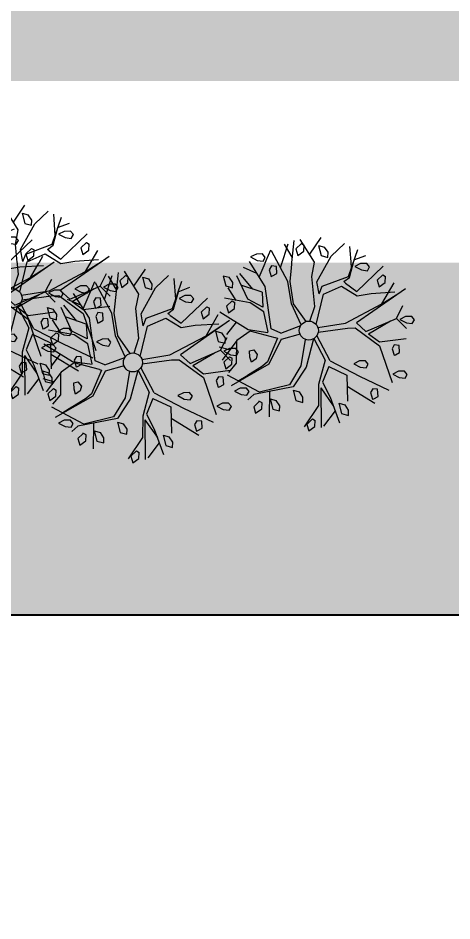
# Model space of a CAD drawing. Header units: millimetres. Extents: x -176651 to 388869, y -469666 to 486614.
# Drawn here: x 260546 to 266527, y 103097 to 115527 of the extents above; entities that cross this region are included whole.
import ezdxf

# ---------------------------------------------------------------- set-up
doc = ezdxf.new("R2010")
doc.units = ezdxf.units.MM
doc.layers.add('A- FURNITURE', color=252, linetype='Continuous', lineweight=0)
for name, color, linetype in [('ad-Plot Boundary', 8, 'Continuous'), ('ad-Road', 8, 'Continuous'), ('ad-Road Hatch', 8, 'Continuous'), ('ad-Text', 8, 'Continuous')]:
    doc.layers.add(name, color=color, linetype=linetype)
doc.styles.add('MtX_Century_Gothic', font='GOTHIC.TTF')

# ---------------------------------------------------------------- blocks, each defined once
blk = doc.blocks.new('A$C4fb60e89')
at = {"layer": 'ad-Road Hatch', "ltscale": 5, "transparency": 33554687}
h = blk.add_hatch(dxfattribs=at)
h.set_pattern_fill('AR-HBONE', color=256, scale=15)
h.set_pattern_definition([(45, (-193247.7, -428758.8), (0, 2155.2615), [4572, -1524]), (135, (-192170.1, -427681.1), (2e-13, 2155.2615), [4572, -1524])])
h.paths.add_polyline_path([(175594, -250241), (169178, -249341), (167473, -249057), (167473, -138694), (101313, -138694), (101313, -199954), (101308, -237995), (101040, -268291), (101008, -280968), (101066, -293684), (101243, -311127), (100910, -319344), (100949, -333937), (100669, -366960), (100727, -390983), (100669, -404586), (100538, -420418), (100467, -428759), (92426, -427265), (92163, -427209), (92163, -321454), (24803, -321454), (24803, -412961), (15653, -411029), (15654, -321452), (-19535, -321452), (-34427, -319477), (-65207, -315395), (-171770, -301268), (-185854, -298333), (-193248, -296832), (-193244, -292908), (-191914, -285219), (-191839, -284679), (-183397, -286393), (-169723, -289243), (-53141, -304698), (-18730, -309262), (15653, -309262), (15653, 703), (24803, 1115), (24803, -129544), (92163, -129544), (92163, 15133), (101313, 17713), (101313, -129544), (167473, -129544), (167473, 35552), (175738, 37855), (175849, 28595), (175836, 25947), (175777, 14040), (175855, 2316), (175660, -18036), (175731, -34039), (175718, -46839), (175673, -63402), (175816, -82072), (175542, -106356), (175490, -124641), (175575, -145019), (175731, -168892), (175797, -181269), (175797, -192667), (175744, -208200), (175829, -223277), (175888, -234871)])
h.paths.add_polyline_path([(24803, -309264), (92163, -309264), (92163, -138694), (24803, -138694)], flags=16)
at = {"layer": 'ad-Road', "ltscale": 5}
blk.add_lwpolyline([(101313, -199954), (101308, -237995), (101040, -268291), (101008, -280968), (101066, -293684), (101243, -311127), (100910, -319344), (100949, -333937), (100669, -366960), (100727, -390983), (100669, -404586), (100538, -420418), (100467, -428759), (92426, -427265), (92163, -427209), (92163, -321454), (24803, -321454), (24803, -412961), (15653, -411029)], dxfattribs=at)
at = {"layer": 'ad-Text', "linetype": 'Continuous', "insert": (58483, -315359), "char_height": 1250, "width": 56881.51, "attachment_point": 5, "style": 'MtX_Century_Gothic', "bg_fill": 3, "box_fill_scale": 1.5, "bg_fill_color": 257, "bg_fill_transparency": 0}
blk.add_mtext("\\pxqd;40' WIDE ROAD", dxfattribs=at)
blk = doc.blocks.new('zw$E7CA')
at = {"layer": 'ad-Plot Boundary'}
blk.add_lwpolyline([(0, 0), (33680, 0), (33680, 30050), (0, 30050)], close=True, dxfattribs=at)
blk = doc.blocks.new('zw$A88E')
at = {"layer": 'ad-Plot Boundary', "ltscale": 5}
blk.add_blockref('zw$E7CA', (-117254, -389359), dxfattribs=at)
blk = doc.blocks.new('ERFWEF')
at = {"color": 219, "linetype": 'Continuous', "true_color": 0x642165}
for p, q in [((260795.743, 1945739.406), (260795.621, 1945739.793)), ((260795.741, 1945739.867), (260795.655, 1945739.85)), ((260795.655, 1945739.85), (260795.728, 1945739.781)), ((260795.695, 1945739.551), (260795.948, 1945739.873)), ((260795.823, 1945739.846), (260795.741, 1945739.867)), ((260795.805, 1945739.749), (260795.848, 1945739.791)), ((260795.848, 1945739.791), (260795.823, 1945739.846)), ((260796.061, 1945739.39), (260795.955, 1945739.855)), ((260796.013, 1945739.602), (260796.202, 1945739.889)), ((260796.09, 1945739.382), (260796.294, 1945739.908)), ((260796.204, 1945739.695), (260796.149, 1945739.895)), ((260796.378, 1945739.844), (260796.284, 1945739.793)), ((260796.284, 1945739.793), (260796.286, 1945739.698)), ((260796.378, 1945739.844), (260796.41, 1945739.814)), ((260796.487, 1945739.548), (260796.379, 1945739.903)), ((260796.383, 1945739.735), (260796.41, 1945739.814)), ((260796.45, 1945739.671), (260796.665, 1945739.854)), ((260795.22, 1945739.7), (260795.218, 1945739.554)), ((260795.22, 1945739.7), (260795.296, 1945739.656)), ((260795.567, 1945739.414), (260795.45, 1945739.67)), ((260795.678, 1945739.608), (260795.52, 1945739.734)), ((260795.728, 1945739.781), (260795.805, 1945739.749)), ((260796.286, 1945739.698), (260796.383, 1945739.735)), ((260796.597, 1945739.758), (260796.596, 1945739.612)), ((260796.597, 1945739.758), (260796.674, 1945739.714)), ((260796.701, 1945739.631), (260796.674, 1945739.714)), ((260796.731, 1945739.57), (260796.95, 1945739.689)), ((260795.218, 1945739.554), (260795.303, 1945739.505)), ((260795.324, 1945739.573), (260795.296, 1945739.656)), ((260795.303, 1945739.505), (260795.324, 1945739.573)), ((260795.465, 1945739.298), (260795.405, 1945739.649)), ((260795.901, 1945739.654), (260795.857, 1945739.612)), ((260795.857, 1945739.612), (260795.859, 1945739.517)), ((260795.963, 1945739.631), (260795.901, 1945739.654)), ((260795.945, 1945739.534), (260795.963, 1945739.631)), ((260796.398, 1945739.366), (260796.487, 1945739.548)), ((260796.447, 1945739.279), (260796.731, 1945739.57)), ((260796.596, 1945739.612), (260796.68, 1945739.563)), ((260796.68, 1945739.563), (260796.701, 1945739.631)), ((260796.884, 1945739.235), (260797.107, 1945739.562)), ((260796.96, 1945739.347), (260797.014, 1945739.629)), ((260795.307, 1945739.324), (260795.246, 1945739.519)), ((260795.679, 1945739.339), (260795.436, 1945739.503)), ((260795.859, 1945739.517), (260795.879, 1945739.519)), ((260795.879, 1945739.519), (260795.945, 1945739.534)), ((260796.895, 1945739.22), (260797.022, 1945739.435)), ((260797.019, 1945739.438), (260797.193, 1945739.454)), ((260795.249, 1945739.334), (260795.155, 1945739.283)), ((260795.482, 1945739.241), (260795.158, 1945739.395)), ((260795.249, 1945739.334), (260795.281, 1945739.303)), ((260795.254, 1945739.225), (260795.281, 1945739.303)), ((260795.638, 1945739.139), (260795.465, 1945739.298)), ((260795.679, 1945739.339), (260795.638, 1945739.139)), ((260795.667, 1945738.818), (260795.743, 1945739.406)), ((260796.028, 1945739.079), (260796.061, 1945739.39)), ((260796.057, 1945739.07), (260796.09, 1945739.382)), ((260796.328, 1945738.961), (260796.398, 1945739.366)), ((260797.094, 1945739.363), (260797.008, 1945739.345)), ((260797.008, 1945739.345), (260797.082, 1945739.276)), ((260797.177, 1945739.341), (260797.094, 1945739.363)), ((260797.202, 1945739.287), (260797.177, 1945739.341)), ((260795.361, 1945738.89), (260795.044, 1945739.227)), ((260795.155, 1945739.283), (260795.157, 1945739.188)), ((260795.157, 1945739.188), (260795.254, 1945739.225)), ((260795.632, 1945739.072), (260795.482, 1945739.241)), ((260796.432, 1945739.111), (260796.447, 1945739.279)), ((260796.432, 1945739.111), (260796.5, 1945739.201)), ((260796.5, 1945739.201), (260796.884, 1945739.235)), ((260796.803, 1945739.185), (260796.895, 1945739.22)), ((260796.822, 1945739.159), (260796.803, 1945739.185)), ((260796.945, 1945739.007), (260797.386, 1945739.246)), ((260797.082, 1945739.276), (260797.158, 1945739.245)), ((260797.158, 1945739.245), (260797.202, 1945739.287)), ((260795.616, 1945738.789), (260795.632, 1945739.072)), ((260796.08, 1945738.763), (260796.028, 1945739.079)), ((260796.159, 1945738.792), (260796.057, 1945739.07)), ((260796.283, 1945738.715), (260796.487, 1945739.091)), ((260796.487, 1945739.091), (260796.759, 1945739.133)), ((260796.759, 1945739.133), (260796.93, 1945738.949)), ((260796.824, 1945739.158), (260796.945, 1945739.007)), ((260797.347, 1945739.134), (260797.253, 1945739.083)), ((260797.253, 1945739.083), (260797.255, 1945738.988)), ((260797.347, 1945739.134), (260797.379, 1945739.103)), ((260797.352, 1945739.025), (260797.379, 1945739.103)), ((260794.921, 1945738.99), (260794.919, 1945738.843)), ((260794.921, 1945738.99), (260794.997, 1945738.945)), ((260795.025, 1945738.862), (260794.997, 1945738.945)), ((260795.226, 1945739.033), (260795.055, 1945738.904)), ((260796.212, 1945738.783), (260796.328, 1945738.961)), ((260796.93, 1945738.949), (260797.126, 1945738.929)), ((260797.126, 1945738.929), (260797.447, 1945738.863)), ((260797.232, 1945738.752), (260797.469, 1945738.989)), ((260797.255, 1945738.988), (260797.352, 1945739.025)), ((260794.919, 1945738.843), (260795.004, 1945738.794)), ((260795.004, 1945738.794), (260795.025, 1945738.862)), ((260795.381, 1945738.867), (260795.171, 1945738.79)), ((260795.611, 1945738.78), (260795.361, 1945738.89)), ((260795.691, 1945738.687), (260795.381, 1945738.867)), ((260795.78, 1945738.729), (260795.667, 1945738.818)), ((260797.6, 1945738.867), (260796.824, 1945738.591)), ((260797.232, 1945738.752), (260797.495, 1945738.834)), ((260795.171, 1945738.79), (260794.902, 1945738.583)), ((260795.04, 1945738.69), (260794.909, 1945738.766)), ((260795.165, 1945738.788), (260795.08, 1945738.491)), ((260795.717, 1945738.672), (260795.498, 1945738.394)), ((260795.691, 1945738.688), (260795.717, 1945738.672)), ((260795.78, 1945738.729), (260796.074, 1945738.757)), ((260796.294, 1945738.669), (260796.68, 1945738.628)), ((260796.68, 1945738.628), (260797.232, 1945738.752)), ((260795.012, 1945738.6), (260794.919, 1945738.549)), ((260794.919, 1945738.549), (260794.92, 1945738.454)), ((260795.012, 1945738.6), (260795.044, 1945738.57)), ((260795.018, 1945738.492), (260795.044, 1945738.57)), ((260795.284, 1945738.521), (260795.302, 1945738.604)), ((260795.302, 1945738.604), (260795.36, 1945738.602)), ((260795.36, 1945738.602), (260795.392, 1945738.531)), ((260795.763, 1945738.646), (260795.509, 1945738.36)), ((260795.763, 1945738.645), (260795.764, 1945738.644)), ((260796.033, 1945738.646), (260795.764, 1945738.644)), ((260796.084, 1945738.557), (260795.931, 1945738.22)), ((260796.336, 1945738.18), (260796.252, 1945738.566)), ((260796.282, 1945738.608), (260796.687, 1945738.554)), ((260796.687, 1945738.554), (260796.789, 1945738.53)), ((260796.824, 1945738.591), (260796.92, 1945738.442)), ((260797.371, 1945738.507), (260797.505, 1945738.652)), ((260794.92, 1945738.454), (260795.018, 1945738.492)), ((260795.08, 1945738.491), (260794.942, 1945738.396)), ((260795.285, 1945738.447), (260795.284, 1945738.521)), ((260795.361, 1945738.476), (260795.285, 1945738.447)), ((260795.392, 1945738.531), (260795.361, 1945738.476)), ((260796.197, 1945738.535), (260795.993, 1945738.184)), ((260796.203, 1945738.537), (260796.272, 1945738.209)), ((260796.789, 1945738.53), (260797.047, 1945738.204)), ((260796.92, 1945738.442), (260797.371, 1945738.507)), ((260796.947, 1945738.403), (260797.284, 1945738.495)), ((260797.371, 1945738.507), (260797.469, 1945738.334)), ((260797.5, 1945738.497), (260797.414, 1945738.48)), ((260797.414, 1945738.48), (260797.488, 1945738.411)), ((260797.582, 1945738.476), (260797.5, 1945738.497)), ((260797.564, 1945738.379), (260797.607, 1945738.421)), ((260797.607, 1945738.421), (260797.582, 1945738.476)), ((260795.286, 1945738.021), (260794.921, 1945738.361)), ((260795.509, 1945738.36), (260794.929, 1945738.21)), ((260795.418, 1945738.354), (260795.185, 1945738.286)), ((260795.498, 1945738.394), (260795.418, 1945738.354)), ((260796.947, 1945738.403), (260797.06, 1945738.255)), ((260797.488, 1945738.411), (260797.564, 1945738.379)), ((260795.19, 1945738.286), (260795.048, 1945738.245)), ((260795.931, 1945738.22), (260795.709, 1945738.009)), ((260795.993, 1945738.184), (260795.754, 1945737.971)), ((260796.272, 1945738.209), (260796.099, 1945737.911)), ((260796.336, 1945738.18), (260796.672, 1945737.872)), ((260797.047, 1945738.204), (260797.083, 1945737.668)), ((260797.06, 1945738.255), (260797.428, 1945738.205)), ((260795.042, 1945738.142), (260794.956, 1945738.125)), ((260794.956, 1945738.125), (260795.03, 1945738.056)), ((260795.03, 1945738.056), (260795.106, 1945738.025)), ((260795.124, 1945738.121), (260795.042, 1945738.142)), ((260795.106, 1945738.025), (260795.149, 1945738.067)), ((260795.149, 1945738.067), (260795.124, 1945738.121)), ((260796.298, 1945738.112), (260796.157, 1945737.925)), ((260796.298, 1945738.112), (260796.508, 1945737.932)), ((260796.726, 1945738.076), (260796.64, 1945738.059)), ((260796.64, 1945738.059), (260796.713, 1945737.989)), ((260796.808, 1945738.055), (260796.726, 1945738.076)), ((260796.833, 1945738), (260796.808, 1945738.055)), ((260797.248, 1945738.161), (260797.205, 1945738.119)), ((260797.205, 1945738.119), (260797.207, 1945738.024)), ((260797.311, 1945738.138), (260797.248, 1945738.161)), ((260797.292, 1945738.042), (260797.311, 1945738.138)), ((260795.199, 1945738.013), (260795.103, 1945737.963)), ((260795.754, 1945737.971), (260795.199, 1945738.013)), ((260795.709, 1945738.009), (260795.286, 1945738.021)), ((260795.418, 1945737.991), (260795.324, 1945737.659)), ((260795.741, 1945737.924), (260795.739, 1945737.778)), ((260795.741, 1945737.924), (260795.817, 1945737.88)), ((260796.157, 1945737.925), (260796.206, 1945737.697)), ((260796.508, 1945737.932), (260796.422, 1945737.584)), ((260796.713, 1945737.989), (260796.79, 1945737.958)), ((260796.79, 1945737.958), (260796.833, 1945738)), ((260797.207, 1945738.024), (260797.227, 1945738.026)), ((260797.227, 1945738.026), (260797.292, 1945738.042)), ((260795.239, 1945737.894), (260795.155, 1945737.849)), ((260795.155, 1945737.849), (260795.157, 1945737.754)), ((260795.281, 1945737.87), (260795.244, 1945737.904)), ((260795.254, 1945737.791), (260795.281, 1945737.87)), ((260795.401, 1945737.894), (260795.399, 1945737.747)), ((260795.401, 1945737.894), (260795.477, 1945737.849)), ((260795.505, 1945737.766), (260795.477, 1945737.849)), ((260795.844, 1945737.797), (260795.817, 1945737.88)), ((260795.824, 1945737.729), (260795.844, 1945737.797)), ((260796.116, 1945737.855), (260795.975, 1945737.328)), ((260796.099, 1945737.911), (260796.019, 1945737.63)), ((260796.116, 1945737.855), (260796.217, 1945737.574)), ((260796.672, 1945737.872), (260797.014, 1945737.579)), ((260797.207, 1945737.796), (260797.121, 1945737.779)), ((260797.289, 1945737.775), (260797.207, 1945737.796)), ((260795.157, 1945737.754), (260795.254, 1945737.791)), ((260795.399, 1945737.747), (260795.484, 1945737.698)), ((260795.484, 1945737.698), (260795.505, 1945737.766)), ((260795.739, 1945737.778), (260795.824, 1945737.729)), ((260796.206, 1945737.697), (260796.239, 1945737.326)), ((260796.471, 1945737.782), (260796.779, 1945737.458)), ((260797.121, 1945737.779), (260797.194, 1945737.71)), ((260797.194, 1945737.71), (260797.271, 1945737.679)), ((260797.271, 1945737.679), (260797.314, 1945737.721)), ((260797.314, 1945737.721), (260797.289, 1945737.775)), ((260796.019, 1945737.63), (260795.752, 1945737.399)), ((260796.301, 1945737.586), (260796.299, 1945737.439)), ((260796.301, 1945737.586), (260796.377, 1945737.541)), ((260796.803, 1945737.656), (260796.76, 1945737.614)), ((260796.76, 1945737.614), (260796.762, 1945737.519)), ((260796.866, 1945737.633), (260796.803, 1945737.656)), ((260796.847, 1945737.536), (260796.866, 1945737.633)), ((260795.891, 1945737.474), (260795.797, 1945737.422)), ((260795.891, 1945737.474), (260795.923, 1945737.443)), ((260795.896, 1945737.365), (260795.923, 1945737.443)), ((260796.224, 1945737.499), (260796.015, 1945737.339)), ((260796.299, 1945737.439), (260796.384, 1945737.39)), ((260796.405, 1945737.458), (260796.377, 1945737.541)), ((260796.384, 1945737.39), (260796.405, 1945737.458)), ((260796.762, 1945737.519), (260796.782, 1945737.521)), ((260796.782, 1945737.521), (260796.847, 1945737.536)), ((260795.797, 1945737.422), (260795.799, 1945737.328)), ((260795.799, 1945737.328), (260795.896, 1945737.365))]:
    blk.add_line(p, q, dxfattribs=at)
blk.add_circle((260796.163, 1945738.661), 0.131, dxfattribs=at)
blk = doc.blocks.new('zw$1761')
at = {"color": 6, "xscale": 39.3712485404797, "yscale": 39.3712485404797, "zscale": 39.3712485404797, "rotation": 15.20137085992779}
for p in [(10181913.96, -76618467.14, -691.36), (10181884.14, -76618470.3, -693.37), (10182074.77, -76618484.64, -693.6), (10181979.31, -76618501.93, -690.34)]:
    blk.add_blockref('ERFWEF', p, dxfattribs=at)

msp = doc.modelspace()

# ---------------------------------------------------------------- block references
at = {"layer": 'ad-Road', "ltscale": 5}
msp.add_blockref('A$C4fb60e89', (191839, 428759), dxfattribs=at)

# ---------------------------------------------------------------- next in the draw order: block references
at = {"layer": 'A- FURNITURE', "color": 6, "xscale": 25.39807961885639, "yscale": 25.39807961885639, "zscale": 25.39807961885639}
msp.add_blockref('zw$1761', (173127, 121263), dxfattribs=at)
at = {"layer": 'ad-Plot Boundary', "ltscale": 5}
msp.add_blockref('zw$A88E', (367577, 466614), dxfattribs=at)

doc.saveas('drawing.dxf')
